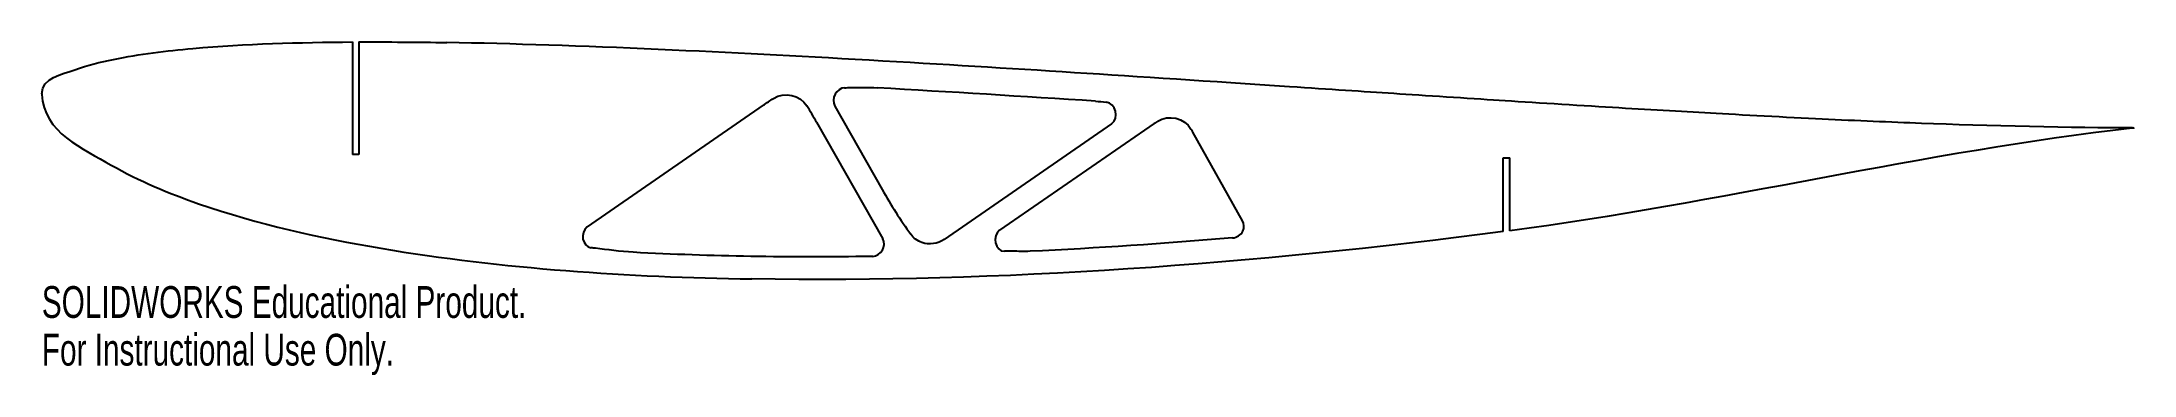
# Model space of a CAD drawing. Header units: millimetres. Extents: x 97 to 416, y -81 to -30.
import ezdxf

# ---------------------------------------------------------------- set-up
doc = ezdxf.new("R2010")
doc.units = ezdxf.units.MM
doc.styles.add('SLDTEXTSTYLE0', font='TXT', dxfattribs={"width": 0.7})

msp = doc.modelspace()

# ---------------------------------------------------------------- linework, layer by layer
at = {"color": 7, "linetype": 'Continuous', "lineweight": 25}
for p, q in [((144.56, -29.83), (144.56, -46.94)), ((145.56, -29.83), (145.56, -46.94)), ((207.04, -39.46), (180.27, -57.97)), ((217.92, -39.59), (225.11, -52.27)), ((215.15, -42.03), (225.22, -59.75)), ((260.02, -42.26), (234.55, -59.86)), ((266.47, -42.25), (242.99, -58.47)), ((279.92, -57.02), (272.35, -43.53)), ((145.56, -46.94), (144.56, -46.94)), ((319.56, -58.67), (319.56, -47.47)), ((319.56, -47.47), (320.56, -47.47)), ((320.56, -58.54), (320.56, -47.47))]:
    msp.add_line(p, q, dxfattribs=at)
for points, knots in [([(97.33, -37.7), (97.38, -35.23), (100.39, -34.76), (104.28, -33.35), (106.24, -32.88), (112.22, -31.66), (116.27, -31.17), (128.36, -30.1), (136.47, -29.88), (144.56, -29.83)], [0, 0, 0, 0, 0.125, 0.125, 0.25, 0.25, 0.5, 0.5, 1, 1, 1, 1]), ([(415.25, -42.91), (406.82, -42.93), (392.63, -42.57), (378.45, -42.04), (373.41, -41.82), (362.71, -41.31), (355.65, -40.93), (346.49, -40.42), (341.52, -40.13), (330.82, -39.48), (323.69, -39.03), (314.26, -38.43), (307.59, -37.99), (298.3, -37.38), (293.23, -37.05), (262.41, -35), (245.82, -33.91), (211.79, -31.97), (202.47, -31.47), (179.64, -30.46), (168.86, -30.09), (158.93, -29.92)], [0, 0, 0, 0, 0.125, 0.125, 0.1875, 0.1875, 0.25, 0.25, 0.3125, 0.3125, 0.375, 0.375, 0.4375, 0.4375, 0.5, 0.5, 0.75, 0.75, 0.875, 0.875, 1, 1, 1, 1]), ([(97.33, -37.8), (97.57, -43.57), (103.62, -46.1), (112.17, -50.99), (116.64, -52.85), (130.25, -57.58), (139.56, -59.63), (167.58, -64.36), (186.44, -65.56), (205.3, -65.87)], [0, 0, 0, 0, 0.125, 0.125, 0.25, 0.25, 0.5, 0.5, 1, 1, 1, 1])]:
    msp.add_open_spline(points, degree=3, knots=knots, dxfattribs=at)
for points in [[(145.56, -29.83), (150.02, -29.81), (154.48, -29.85), (158.93, -29.92)], [(97.33, -37.7), (97.33, -37.73), (97.33, -37.76), (97.33, -37.78)], [(97.33, -37.78), (97.33, -37.79), (97.33, -37.8), (97.33, -37.8)], [(208.61, -38.41), (210.22, -37.35), (212.66, -37.9), (213.68, -39.54)], [(219.42, -36.79), (218.19, -36.82), (217.29, -38.48), (217.92, -39.59)], [(219.42, -36.79), (219.75, -36.78), (220.07, -36.77), (220.39, -36.77)], [(220.39, -36.77), (221.67, -36.74), (223.02, -36.72), (224.38, -36.8)], [(257.59, -38.83), (246.51, -38.13), (235.46, -37.44), (224.38, -36.8)], [(207.04, -39.46), (207.56, -39.1), (208.08, -38.75), (208.61, -38.41)], [(215.15, -42.03), (214.68, -41.19), (214.19, -40.36), (213.68, -39.54)], [(257.59, -38.83), (258.13, -38.87), (258.67, -38.92), (259.2, -38.97)], [(260.02, -42.26), (261.23, -41.42), (260.65, -39.13), (259.2, -38.97)], [(267.02, -41.89), (268.63, -40.81), (271.11, -41.38), (272.08, -43.07)], [(267.02, -41.89), (266.84, -42.01), (266.65, -42.13), (266.47, -42.25)], [(272.08, -43.07), (272.17, -43.22), (272.26, -43.37), (272.35, -43.53)], [(415.23, -42.94), (383.51, -46.55), (352.25, -54.39), (320.56, -58.54)], [(415.52, -42.91), (415.42, -42.92), (415.33, -42.93), (415.23, -42.94)], [(415.25, -42.91), (415.34, -42.91), (415.43, -42.91), (415.52, -42.91)], [(225.11, -52.27), (226.43, -54.61), (227.92, -56.9), (229.46, -59.06)], [(279.97, -58.59), (280.21, -58.11), (280.19, -57.5), (279.92, -57.02)], [(180.27, -57.97), (179.09, -58.79), (179.54, -61), (180.86, -61.14)], [(319.56, -58.67), (281.58, -63.6), (243.44, -66.5), (205.3, -65.87)], [(223.68, -62.45), (224.93, -62.42), (225.84, -60.83), (225.22, -59.75)], [(231.17, -60.34), (230.49, -60.1), (229.88, -59.65), (229.46, -59.06)], [(234.55, -59.86), (233.58, -60.54), (232.28, -60.72), (231.17, -60.34)], [(242.99, -58.47), (241.75, -59.32), (242.34, -61.68), (243.72, -61.67)], [(278.42, -59.63), (268.08, -60.49), (257.79, -61.19), (247.62, -61.67)], [(278.42, -59.63), (279.08, -59.58), (279.69, -59.17), (279.97, -58.59)], [(181.51, -61.21), (181.29, -61.19), (181.08, -61.16), (180.86, -61.14)], [(187.28, -61.82), (185.25, -61.72), (183.3, -61.39), (181.51, -61.21)], [(205.16, -62.44), (199.19, -62.34), (193.23, -62.14), (187.28, -61.82)], [(223.42, -62.45), (217.33, -62.54), (211.24, -62.54), (205.16, -62.44)], [(223.68, -62.45), (223.59, -62.45), (223.5, -62.45), (223.42, -62.45)], [(244.95, -61.66), (244.54, -61.66), (244.13, -61.66), (243.72, -61.67)], [(247.62, -61.67), (246.67, -61.72), (245.77, -61.65), (244.95, -61.66)]]:
    msp.add_open_spline(points, degree=3, dxfattribs=at)

# ---------------------------------------------------------------- texts
at = {"color": 7, "linetype": 'Continuous', "char_height": 4.8336, "attachment_point": 1, "style": 'SLDTEXTSTYLE0'}
for s, insert in [('SOLIDWORKS Educational Product.', (97.33, -66.96)), ('For Instructional Use Only.', (97.33, -74.21))]:
    msp.add_mtext(s, dxfattribs=dict(at, insert=insert))

doc.saveas('drawing.dxf')
